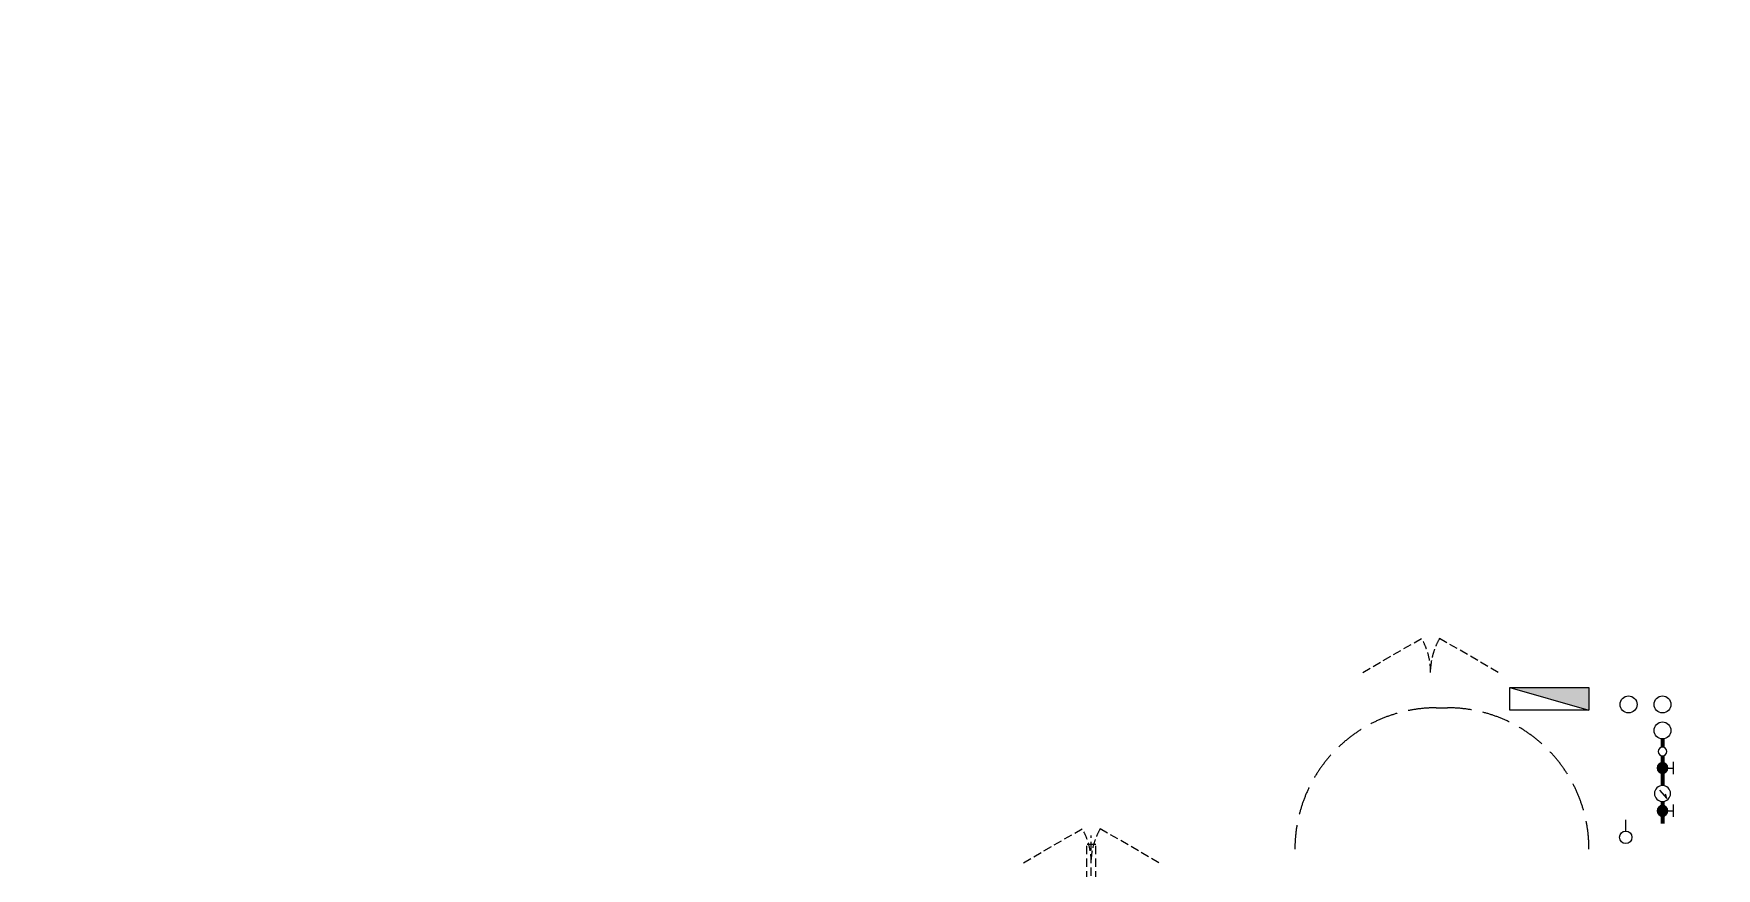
# Model space of a CAD drawing. Extents: x 2803505 to 5851001, y -1372902 to 24339.
# Drawn here: x 3812964 to 3827840, y -727173 to -719792 of the extents above; entities that cross this region are included whole.
import ezdxf
from ezdxf.xclip import XClip

# ---------------------------------------------------------------- set-up
doc = ezdxf.new("R2010")
doc.units = 0
doc.header["$LTSCALE"] = 1000
doc.header["$MEASUREMENT"] = 0
doc.header["$XCLIPFRAME"] = 2
for name, pattern in [('DASH', [0.35, 0.25, -0.1]), ('DOTE', [2.42, 2, -0.2, 0.02, -0.2]), ('HIDDEN', [0.375, 0.25, -0.125])]:
    doc.linetypes.add(name, pattern=pattern)
doc.layers.get('0').update_dxf_attribs({"linetype": 'CONTINUOUS'})
for name, color, linetype in [('!!电气', 1, 'CONTINUOUS'), ('EQUIP_消火栓', 7, 'CONTINUOUS'), ('VPIPE-凝结', 150, 'CONTINUOUS'), ('VPIPE-消防', 1, 'TG_X'), ('VPIPE-给水', 3, 'TG_J'), ('污水', 3, 'CONTINUOUS'), ('给水', 4, 'CONTINUOUS')]:
    doc.layers.add(name, color=color, linetype=linetype)
for name, color, linetype, lineweight in [('DOTE', 19, 'DOTE', 9), ('STAIR', 252, 'CONTINUOUS', 20), ('VPIPE-废水', 31, 'TG_F', 18), ('WINDOW', 146, 'CONTINUOUS', 20), ('平面-空调室内机', 176, 'CONTINUOUS', 9), ('平面-空调预留孔', 252, 'CONTINUOUS', 15)]:
    doc.layers.add(name, color=color, linetype=linetype, lineweight=lineweight)
doc.styles.add('TG_LINETYPE', font='SIMPLEX', dxfattribs={"width": 0.8, "height": 3, "bigfont": 'HZTXT'})
doc.linetypes.add('TG_F', pattern='A,2,-0.3,["F",TG_LINETYPE,S=0.1,R=0,X=-0.23,Y=-0.15],0', length=2.3)
doc.linetypes.add('TG_J', pattern='A,2,-0.22,["J",TG_LINETYPE,S=0.1,R=0,X=-0.18,Y=-0.15],0', length=2.22)
doc.linetypes.add('TG_X', pattern='A,4,-0.3,["X",TG_LINETYPE,S=0.1,R=0,X=-0.23,Y=-0.15],0', length=4.3)

# ---------------------------------------------------------------- blocks, each defined once
blk = doc.blocks.new('A$C74D73064')
at = {"layer": 'DOTE', "color": 252}
for p, q in [((196116, 61719), (-86385, 61719)), ((196116, 54519), (-86385, 54519))]:
    blk.add_line(p, q, dxfattribs=at)
blk = doc.blocks.new('$TwtSys$00000434')
at = {"color": 252}
for p, q in [((-0.5, 0.5), (-0.5, -0.5)), ((-0.5, -0.5), (0.5, 0.5)), ((0.5, 0.5), (-0.5, 0.5)), ((0.5, -0.5), (0.5, 0.5)), ((-0.5, -0.5), (0.5, -0.5))]:
    blk.add_line(p, q, dxfattribs=at)
blk.add_solid([(0.5, -0.5), (0.5, 0.5), (-0.5, -0.5)], dxfattribs=at)
blk = doc.blocks.new('A$C2705576B')
at = {"layer": '给水'}
h = blk.add_hatch(color=252, dxfattribs=at)
edge = h.paths.add_edge_path()
edge.add_arc((417, -1741), 47.2, 0, 360)
h = blk.add_hatch(color=252, dxfattribs=at)
edge = h.paths.add_edge_path()
edge.add_arc((795, -1741), 47.2, 0, 360)
at = {"layer": '给水', "color": 252}
for p, q in [((363, -1645), (472, -1645)), ((417, -1741), (417, -1645)), ((601, -1768), (525, -1704)), ((525, -1704), (564, -1715)), ((740, -1645), (849, -1645)), ((795, -1741), (795, -1645))]:
    blk.add_line(p, q, dxfattribs=at)
at = {"layer": '给水', "color": 252, "const_width": 35.4}
for points in [[(499, -1741), (302, -1741)], [(903, -1741), (641, -1741)], [(1053, -1741), (978, -1741)]]:
    blk.add_lwpolyline(points, dxfattribs=at)
at = {"layer": '给水', "color": 252}
for centre, radius in [((417, -1741), 47.2), ((570, -1741), 70.8), ((795, -1741), 47.2), ((941, -1741), 37.5)]:
    blk.add_circle(centre, radius, dxfattribs=at)
blk = doc.blocks.new('dongkong')
at = {"layer": '平面-空调预留孔', "color": 8, "linetype": 'HIDDEN', "ltscale": 0.3}
for p, q in [((-603836, 210821), (-603836, 210511)), ((-603836, 210821), (-603756, 210821)), ((-603796, 210900), (-603796, 210431)), ((-603756, 210821), (-603756, 210511))]:
    blk.add_line(p, q, dxfattribs=at)
blk.add_lwpolyline([(-603756, 210511), (-603836, 210511)], dxfattribs=at)
blk = doc.blocks.new('A$C1C403CBE')
at = {"layer": 'STAIR', "color": 252, "linetype": 'DASH'}
blk.add_lwpolyline([(11200, 11020, -0.414214), (12450, 12270), (12550, 12270, -0.414214), (13800, 11020)], format="xyb", dxfattribs=at)
at = {"layer": 'VPIPE-凝结', "color": 252}
blk.add_line((14125, 11180), (14125, 11278), dxfattribs=at)
at = {"layer": 'VPIPE-废水', "color": 252}
blk.add_circle((14125, 11125), 55, dxfattribs=at)
at = {"layer": 'VPIPE-消防', "color": 252, "linetype": 'Continuous'}
blk.add_circle((14150, 12300), 75, dxfattribs=at)
at = {"layer": 'VPIPE-给水', "color": 252, "linetype": 'Continuous'}
for centre in [(14450, 12300), (14450, 12070)]:
    blk.add_circle(centre, 75, dxfattribs=at)
at = {"layer": 'WINDOW', "color": 252, "linetype": 'DASH', "ltscale": 0.3}
for points in [[(11800, 12583), (12320, 12883, -0.131652), (12400, 12583)], [(12998, 12583), (12479, 12883, 0.131652), (12398, 12583)], [(8800, 10900), (9320, 11200, -0.131652), (9400, 10900)], [(9998, 10900), (9479, 11200, 0.131652), (9398, 10900)]]:
    blk.add_lwpolyline(points, format="xyb", dxfattribs=at)
at = {"layer": 'EQUIP_消火栓', "color": 252, "xscale": -700, "yscale": 200, "zscale": 700, "rotation": 180}
blk.add_blockref('$TwtSys$00000434', (13450, 12350), dxfattribs=at)
at = {"layer": '平面-空调室内机', "color": 252, "ltscale": 0.3, "xscale": -1, "rotation": 180}
blk.add_blockref('dongkong', (613196, 221571), dxfattribs=at)
at = {"layer": '污水', "color": 252, "xscale": -1, "rotation": 269.999999999891}
blk.add_blockref('A$C2705576B', (16191, 10942), dxfattribs=at)

msp = doc.modelspace()

# ---------------------------------------------------------------- block references
at = {"layer": '!!电气'}
msp.add_blockref('A$C1C403CBE', (3812913.6, -738022.9), dxfattribs=at)
at = {"color": 252}
ref = msp.add_blockref('A$C74D73064', (3714796.2, -781511.3), dxfattribs=at)
XClip(ref).set_block_clipping_path([(-72082.5976296387, 50822.2577331646), (-18082.6107620973, 70322.2577319878)])

doc.saveas('drawing.dxf')
